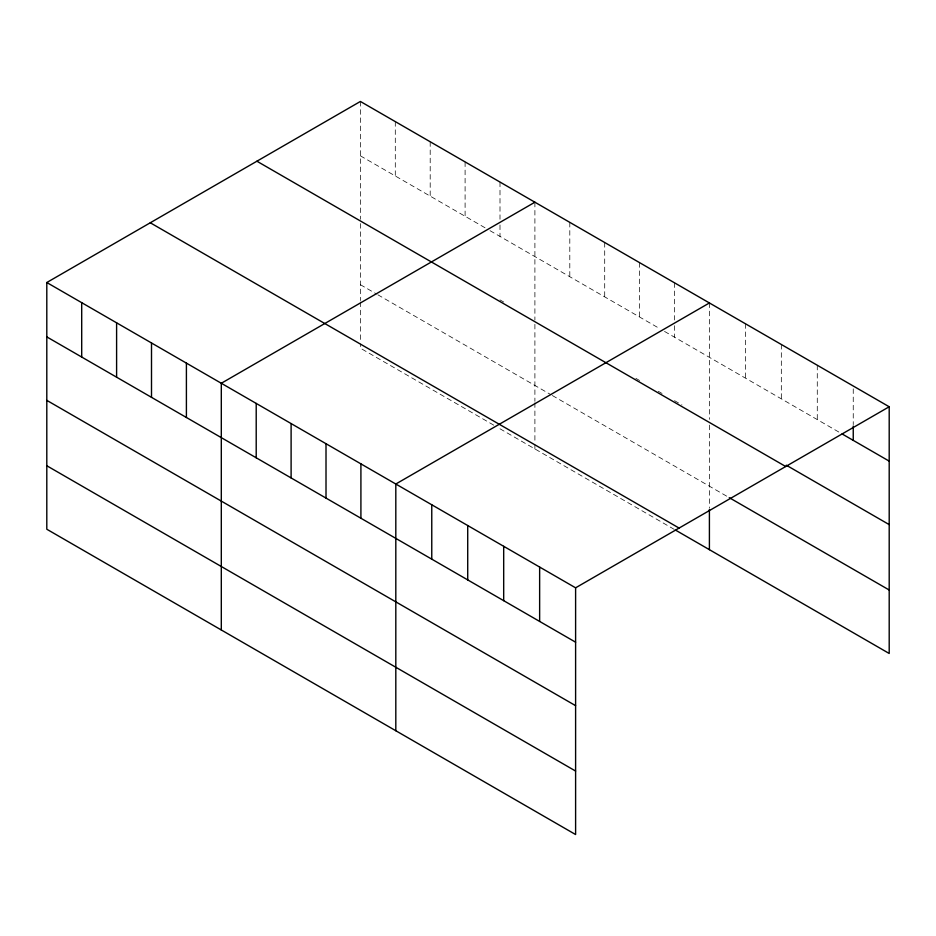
<?xml version="1.0" encoding="UTF-8"?>
<svg xmlns="http://www.w3.org/2000/svg" width="936" height="936" viewBox="0 0 936 936"><rect width="100%" height="100%" fill="white"/><g stroke="black" fill="none" stroke-linecap="round" stroke-linejoin="round"><path stroke-width="0.7" stroke-dasharray="4.68 3.51" d="M360.395 101.462L360.395 219.305M360.395 155.832L485.047 227.787M490.031 230.677L659.552 328.536M664.537 331.426L840.844 433.204M500 299.906L503.743 302.059M635.872 378.343L639.604 380.507M658.3 391.295L662.044 393.459M674.505 400.655L681.981 404.972M360.395 284.708L376.6 294.056M377.851 294.781L551.105 394.805M552.357 395.53L728.009 496.934M493.775 425.178L360.395 348.18L360.395 343.851M500 428.782L674.505 529.53M853.246 388.873L853.246 424.628M817.28 365.251L817.28 419.609M781.326 344.483L781.326 398.853M745.372 323.727L745.372 378.085M709.406 302.96L709.406 419.363M709.406 425.073L709.406 507.839M674.505 282.812L674.505 320.007M674.505 325.728L674.505 337.182M639.604 262.665L639.604 317.023M604.703 242.518L604.703 296.876M569.802 222.37L569.802 276.728M534.901 202.211L534.901 320.053M534.901 324.324L534.901 401.322M534.901 402.761L534.901 443.161M534.901 444.6L534.901 448.929M500 182.064L500 219.258M500 224.979L500 236.434M465.098 161.916L465.098 216.274M430.197 141.769L430.197 196.127M395.296 121.621L395.296 175.98M360.395 223.575L360.395 300.573M360.395 302.012L360.395 342.412"/><path stroke-width="1.4" d="M46.8 282.52L575.605 587.82L575.605 834.538L46.8 529.238L46.8 282.52L360.395 101.462L889.2 406.762L889.2 653.48L675.757 530.244M534.901 202.211L221.305 383.269L221.305 629.986M709.406 302.96L395.811 484.017L395.811 730.735M575.605 587.82L889.2 406.762M842.084 433.93L889.2 461.132M786.287 465.192L889.2 524.605M256.909 161.214L785.713 466.514M729.249 497.659L889.2 590.008M150.286 222.78L679.091 528.079M46.8 336.89L575.605 642.19M46.8 400.362L575.605 705.662M46.8 465.754L575.605 771.053M853.246 426.067L853.246 440.365M709.406 509.278L709.406 549.678M539.639 567.064L539.639 621.422M503.685 546.296L503.685 600.666M467.719 525.541L467.719 579.899M431.765 504.785L431.765 559.143M360.91 463.87L360.91 518.228M326.009 443.722L326.009 498.081M291.108 423.575L291.108 477.933M256.207 403.416L256.207 457.786M186.404 363.121L186.404 417.479M151.503 342.974L151.503 397.332M116.602 322.826L116.602 377.185M81.701 302.667L81.701 357.037"/></g></svg>
